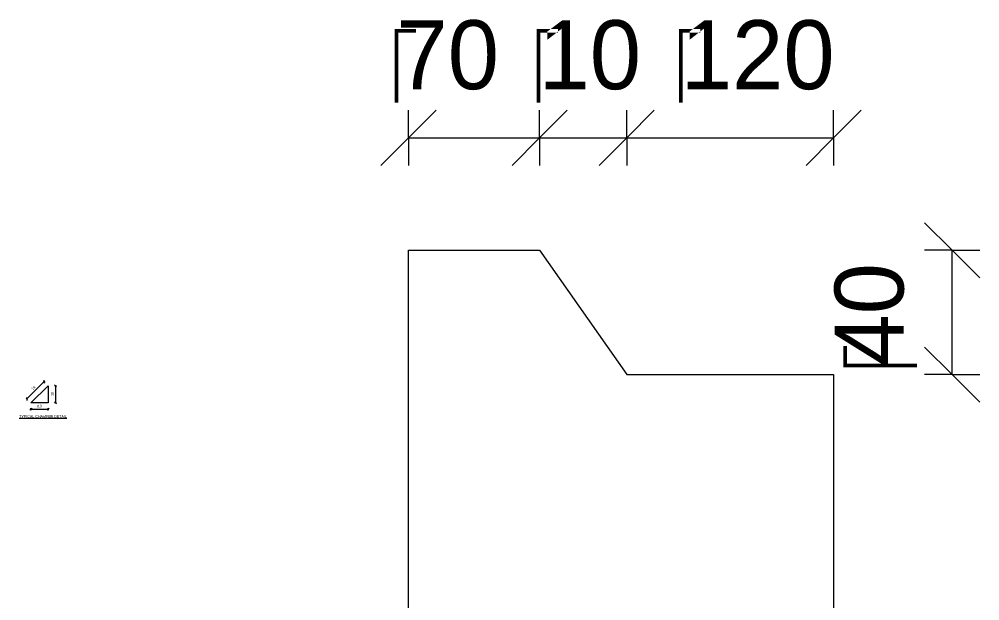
# Model space of a CAD drawing. Header units: millimetres. Extents: x 1421 to 26924, y -2138 to 20093.
# Drawn here: x 23802 to 26587, y 2549 to 4236 of the extents above; entities that cross this region are included whole.
import ezdxf

# ---------------------------------------------------------------- set-up
doc = ezdxf.new("R2010")
doc.units = ezdxf.units.MM
for name, color, linetype, lineweight in [('A-ANNO-DIMS', 211, 'Continuous', 9), ('A-ANNO-DIMS-3', 211, 'Continuous', 9), ('A-ANNO-DIMS-80', 211, 'Continuous', 9), ('A-DETL-THIN', 151, 'Continuous', 18), ('G-ANNO-TEXT', 231, 'Continuous', 9)]:
    doc.layers.add(name, color=color, linetype=linetype, lineweight=lineweight)
doc.styles.add('Arial_4', font='arial.ttf', dxfattribs={"height": 7.5})
doc.styles.add('Nirmala UI Semilight_2', font='NirmalaS.ttf', dxfattribs={"height": 7.5})
doc.styles.add('Nirmala UI Semilight_3', font='NirmalaS.ttf', dxfattribs={"height": 200})
doc.dimstyles.new('Arrow_Filled_-_2_5_NI_UI_3', dxfattribs={"dimscale": 304.8, "dimtxt": 7.85523, "dimasz": 0.019685, "dimexe": 0.009843, "dimexo": 0.0625, "dimgap": 0.009843, "dimtad": 1, "dimdec": 4, "dimzin": 0, "dimdsep": 46, "dimtxsty": 'Nirmala UI Semilight_2', "dimblk1": 'OBLIQUE', "dimblk2": 'OBLIQUE', "dimsah": 1, "dimcen": 0.09, "dimazin": 0, "dimtfac": 1, "dimtdec": 4, "dimtix": 1, "dimtmove": 0, "dimatfit": 3, "dimfxl": 0.009843, "dimfxlon": 1, "dimtvp": 1, "dimtolj": 1, "dimtzin": 0, "dimarcsym": 2})
doc.dimstyles.new('Arrow_Filled_-_2_5_NI_UI_4', dxfattribs={"dimscale": 304.8, "dimtxt": 209.472789, "dimasz": 0.524934, "dimexe": 0.262467, "dimexo": 0.0625, "dimgap": 0.262467, "dimtad": 1, "dimdec": 4, "dimzin": 0, "dimdsep": 46, "dimtxsty": 'Nirmala UI Semilight_3', "dimblk1": 'OBLIQUE', "dimblk2": 'OBLIQUE', "dimsah": 1, "dimcen": 0.09, "dimazin": 0, "dimtfac": 1, "dimtdec": 4, "dimtix": 1, "dimtmove": 2, "dimatfit": 3, "dimfxl": 0.262467, "dimfxlon": 1, "dimtvp": 1, "dimtolj": 1, "dimtzin": 0, "dimarcsym": 2})
doc.dimstyles.new('Arrow_Filled_-_2_5_NI_UI_5', dxfattribs={"dimscale": 304.8, "dimtxt": 209.472789, "dimasz": 0.524934, "dimexe": 0.262467, "dimexo": 0.0625, "dimgap": 0.262467, "dimtad": 1, "dimdec": 4, "dimzin": 0, "dimdsep": 46, "dimtxsty": 'Nirmala UI Semilight_3', "dimblk1": 'OBLIQUE', "dimblk2": 'OBLIQUE', "dimsah": 1, "dimcen": 0.09, "dimazin": 0, "dimtfac": 1, "dimtdec": 4, "dimtix": 1, "dimtmove": 0, "dimatfit": 3, "dimfxl": 0.262467, "dimfxlon": 1, "dimtvp": 1, "dimtolj": 1, "dimtzin": 0, "dimarcsym": 2})

# ---------------------------------------------------------------- blocks, each defined once
blk = doc.blocks.new('DIMBLOCK120-CHAMFER DETAIL')
at = {"layer": 'A-ANNO-DIMS-3'}
for p, q in [((23836, 3104.9), (23833, 3101.9)), ((23836, 3104.9), (23839, 3107.9)), ((23836, 3104.9), (23836, 3107.9)), ((23836, 3104.9), (23886, 3104.9)), ((23836, 3104.9), (23836, 3101.9)), ((23886, 3104.9), (23883, 3101.9)), ((23886, 3104.9), (23889, 3107.9)), ((23886, 3104.9), (23886, 3107.9)), ((23886, 3104.9), (23886, 3101.9))]:
    blk.add_line(p, q, dxfattribs=at)
at = {"layer": 'A-ANNO-DIMS-3', "color": 0, "insert": (23856.1, 3117.7), "char_height": 7.5, "width": 11.654, "attachment_point": 1, "line_spacing_factor": 1.142579, "style": 'Nirmala UI Semilight_2'}
blk.add_mtext('\u202a10', dxfattribs=at)
blk = doc.blocks.new('_Oblique')
at = {"color": 0, "linetype": 'ByBlock', "lineweight": -2}
blk.add_line((-0.5, -0.5), (0.5, 0.5), dxfattribs=at)
blk = doc.blocks.new('DIMBLOCK121-CHAMFER DETAIL')
at = {"layer": 'A-ANNO-DIMS-3'}
for p, q in [((23907, 3172.8), (23904, 3175.8)), ((23907, 3172.8), (23904, 3172.8)), ((23907, 3172.8), (23907, 3122.8)), ((23907, 3172.8), (23910, 3169.8)), ((23907, 3172.8), (23910, 3172.8)), ((23907, 3122.8), (23904, 3125.8)), ((23907, 3122.8), (23904, 3122.8)), ((23907, 3122.8), (23910, 3119.8)), ((23907, 3122.8), (23910, 3122.8))]:
    blk.add_line(p, q, dxfattribs=at)
at = {"layer": 'A-ANNO-DIMS-3', "color": 0, "insert": (23894.2, 3142.9), "char_height": 7.5, "width": 11.654, "attachment_point": 1, "rotation": 90, "line_spacing_factor": 1.142579, "style": 'Nirmala UI Semilight_2'}
blk.add_mtext('\u202a10', dxfattribs=at)
blk = doc.blocks.new('DIMBLOCK122-CHAMFER DETAIL')
at = {"layer": 'A-ANNO-DIMS-3'}
for p, q in [((23824.1, 3134.7), (23874.1, 3184.7)), ((23874.1, 3184.7), (23872, 3186.8)), ((23874.1, 3184.7), (23874.1, 3188.9)), ((23874.1, 3184.7), (23874.1, 3180.4)), ((23874.1, 3184.7), (23876.3, 3182.5)), ((23824.1, 3134.7), (23822, 3136.8)), ((23824.1, 3134.7), (23824.1, 3138.9)), ((23824.1, 3134.7), (23824.1, 3130.4)), ((23824.1, 3134.7), (23826.3, 3132.5))]:
    blk.add_line(p, q, dxfattribs=at)
at = {"layer": 'A-ANNO-DIMS-3', "color": 0, "insert": (23836.6, 3165.2), "char_height": 7.5, "width": 11.826, "attachment_point": 1, "rotation": 45, "line_spacing_factor": 1.142579, "style": 'Nirmala UI Semilight_2'}
blk.add_mtext('\u202a14', dxfattribs=at)
blk = doc.blocks.new('DIMBLOCK123-TOP NOTCH DETAIL')
at = {"layer": 'A-ANNO-DIMS-80'}
for p, q in [((24930.7, 3891.8), (25010.7, 3971.8)), ((24930.7, 3891.8), (24930.7, 3971.8)), ((25310.7, 3891.8), (25390.7, 3971.8)), ((25310.7, 3891.8), (25310.7, 3971.8)), ((24930.7, 3891.8), (24850.7, 3811.8)), ((24930.7, 3891.8), (25310.7, 3891.8)), ((24930.7, 3891.8), (24930.7, 3811.8)), ((25310.7, 3891.8), (25230.7, 3811.8)), ((25310.7, 3891.8), (25310.7, 3811.8))]:
    blk.add_line(p, q, dxfattribs=at)
at = {"layer": 'A-ANNO-DIMS-80', "color": 0, "insert": (24895.5, 4232.7), "char_height": 200, "width": 356.485, "attachment_point": 1, "line_spacing_factor": 1.142579, "style": 'Nirmala UI Semilight_3'}
blk.add_mtext('\u202a70', dxfattribs=at)
blk = doc.blocks.new('DIMBLOCK124-TOP NOTCH DETAIL')
at = {"layer": 'A-ANNO-DIMS-80'}
for p, q in [((25310.7, 3891.8), (25390.7, 3971.8)), ((25310.7, 3891.8), (25310.7, 3971.8)), ((25563.1, 3891.8), (25643.1, 3971.8)), ((25563.1, 3891.8), (25563.1, 3971.8)), ((25310.7, 3891.8), (25230.7, 3811.8)), ((25310.7, 3891.8), (25563.1, 3891.8)), ((25310.7, 3891.8), (25310.7, 3811.8)), ((25563.1, 3891.8), (25483.1, 3811.8)), ((25563.1, 3891.8), (25563.1, 3811.8))]:
    blk.add_line(p, q, dxfattribs=at)
at = {"layer": 'A-ANNO-DIMS-80', "color": 0, "insert": (25307.4, 4232.7), "char_height": 200, "width": 310.781, "attachment_point": 1, "line_spacing_factor": 1.142579, "style": 'Nirmala UI Semilight_3'}
blk.add_mtext('\u202a10', dxfattribs=at)
blk = doc.blocks.new('DIMBLOCK125-TOP NOTCH DETAIL')
at = {"layer": 'A-ANNO-DIMS-80'}
for p, q in [((25563.1, 3891.8), (25643.1, 3971.8)), ((25563.1, 3891.8), (25563.1, 3971.8)), ((26163.1, 3891.8), (26243.1, 3971.8)), ((26163.1, 3891.8), (26163.1, 3971.8)), ((25563.1, 3891.8), (25483.1, 3811.8)), ((25563.1, 3891.8), (26163.1, 3891.8)), ((25563.1, 3891.8), (25563.1, 3811.8)), ((26163.1, 3891.8), (26083.1, 3811.8)), ((26163.1, 3891.8), (26163.1, 3811.8))]:
    blk.add_line(p, q, dxfattribs=at)
at = {"layer": 'A-ANNO-DIMS-80', "color": 0, "insert": (25719.7, 4232.7), "char_height": 200, "width": 493.594, "attachment_point": 1, "line_spacing_factor": 1.142579, "style": 'Nirmala UI Semilight_3'}
blk.add_mtext('\u202a120', dxfattribs=at)
blk = doc.blocks.new('DIMBLOCK126-TOP NOTCH DETAIL')
at = {"layer": 'A-ANNO-DIMS-80'}
for p, q in [((26506.8, 3565.5), (26426.8, 3645.5)), ((26506.8, 3565.5), (26426.8, 3565.5)), ((26506.8, 3205), (26506.8, 3565.5)), ((26506.8, 3565.5), (26586.8, 3485.5)), ((26506.8, 3565.5), (26586.8, 3565.5)), ((26506.8, 3205), (26426.8, 3285)), ((26506.8, 3205), (26426.8, 3205)), ((26506.8, 3205), (26586.8, 3125)), ((26506.8, 3205), (26586.8, 3205))]:
    blk.add_line(p, q, dxfattribs=at)
at = {"layer": 'A-ANNO-DIMS-80', "color": 0, "insert": (26165.8, 3231), "char_height": 200, "width": 370.196, "attachment_point": 1, "rotation": 90, "line_spacing_factor": 1.142579, "style": 'Nirmala UI Semilight_3'}
blk.add_mtext('\u202a40', dxfattribs=at)

msp = doc.modelspace()

# ---------------------------------------------------------------- linework, layer by layer
at = {"layer": 'A-DETL-THIN', "lineweight": 9}
for p, q in [((24930.73358, 1760.77489), (24930.73358, 3565.45823)), ((24930.73358, 3565.45823), (25310.73358, 3565.45823)), ((25310.73358, 3565.45823), (25563.10722, 3205.03133)), ((25563.10722, 3205.03133), (26163.10722, 3205.03133)), ((26163.10722, 3205.03133), (26163.10722, 1760.77489))]:
    msp.add_line(p, q, dxfattribs=at)
at = {"layer": 'A-DETL-THIN'}
for p, q in [((23886.00242, 3172.79249), (23836.00242, 3122.79249)), ((23886.00242, 3172.79249), (23886.00242, 3122.79249)), ((23886.00242, 3122.79249), (23836.00242, 3122.79249))]:
    msp.add_line(p, q, dxfattribs=at)

# ---------------------------------------------------------------- texts
at = {"layer": 'G-ANNO-TEXT', "color": 7, "insert": (23801.9242, 3087.48198), "char_height": 7.5, "width": 166.9113375, "attachment_point": 1, "style": 'Arial_4'}
msp.add_mtext('\\LTYPICAL CHAMFER DETAIL', dxfattribs=at)

# ---------------------------------------------------------------- dimensions: what is measured, and where the dimension line sits
at = {"layer": 'A-ANNO-DIMS'}
for base, p1, p2, text, override, picture, middle in [((25310.73358, 3891.80151), (24930.73358, 3811.80151), (25310.73358, 3811.80151), '\u202a70', {"dimpost": '<>', "dimfxl": 380}, 'DIMBLOCK123-TOP NOTCH DETAIL', (25073.78938, 4099.40571)), ((26163.10722, 3891.80151), (25563.10722, 3811.80151), (26163.10722, 3811.80151), '\u202a120', {"dimpost": '<>', "dimfxl": 600}, 'DIMBLOCK125-TOP NOTCH DETAIL', (25966.45568, 4099.40571))]:
    dim = msp.add_linear_dim(base=base, p1=p1, p2=p2, text=text, dimstyle='Arrow_Filled_-_2_5_NI_UI_4', override=override, dxfattribs=at)
    dim.commit()
    dim.dimension.update_dxf_attribs({"geometry": picture, "text_midpoint": middle, "dimtype": 160})
for base, p1, p2, dimstyle, override, picture, middle in [((25563.10722, 3891.80151), (25310.73358, 3811.80151), (25563.10722, 3811.80151), 'Arrow_Filled_-_2_5_NI_UI_5', {"dimpost": '<>', "dimfxl": 252.373632}, 'DIMBLOCK124-TOP NOTCH DETAIL', (25436.9204, 4092.79155)), ((23886.00242, 3104.90761), (23836.00242, 3107.90761), (23886.00242, 3107.90761), 'Arrow_Filled_-_2_5_NI_UI_3', {"dimpost": '<>', "dimfxl": 50}, 'DIMBLOCK120-CHAMFER DETAIL', (23861.00242, 3112.44474))]:
    dim = msp.add_linear_dim(base=base, p1=p1, p2=p2, text='\u202a10', dimstyle=dimstyle, override=override, dxfattribs=at)
    dim.commit()
    dim.dimension.update_dxf_attribs({"geometry": picture, "text_midpoint": middle})
for base, p1, p2, angle, text, dimstyle, override, picture, middle in [((26506.76271, 3565.45823), (26426.76271, 3205.03133), (26426.76271, 3565.45823), 90, '\u202a40', 'Arrow_Filled_-_2_5_NI_UI_5', {"dimpost": '<>', "dimfxl": 360.426899}, 'DIMBLOCK126-TOP NOTCH DETAIL', (26306.33054, 3385.24478)), ((23874.14279, 3184.65212), (23826.26411, 3132.5308), (23876.26411, 3182.5308), 45, '\u202a14', 'Arrow_Filled_-_2_5_NI_UI_3', {"dimpost": '<>', "dimfxl": 70.710678}, 'DIMBLOCK122-CHAMFER DETAIL', (23843.81323, 3164.98167)), ((23907.00973, 3122.79249), (23904.00973, 3172.79249), (23904.00973, 3122.79249), 90, '\u202a10', 'Arrow_Filled_-_2_5_NI_UI_3', {"dimpost": '<>', "dimfxl": 50}, 'DIMBLOCK121-CHAMFER DETAIL', (23899.47261, 3147.79249))]:
    dim = msp.add_linear_dim(base=base, p1=p1, p2=p2, angle=angle, text=text, dimstyle=dimstyle, override=override, dxfattribs=at)
    dim.commit()
    dim.dimension.update_dxf_attribs({"geometry": picture, "text_midpoint": middle})

doc.saveas('drawing.dxf')
